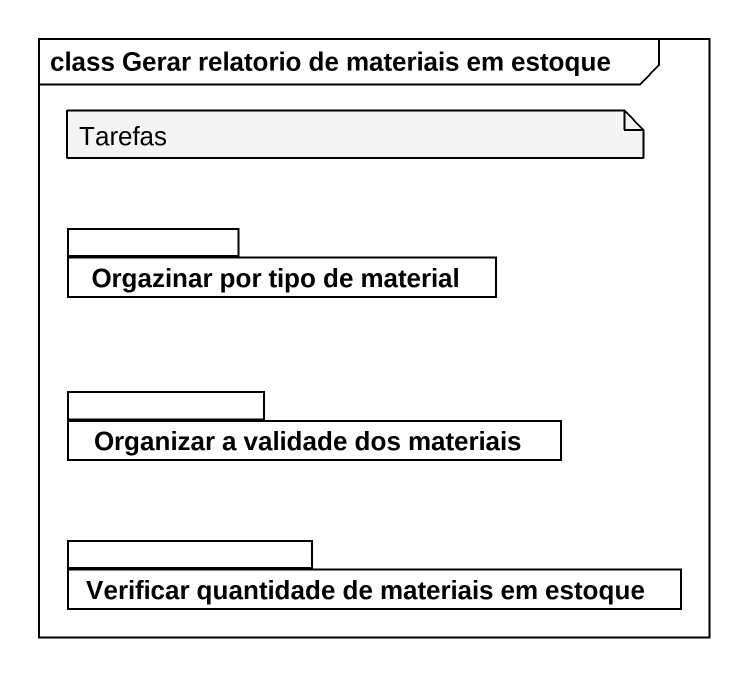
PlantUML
@startuml
mainframe class Gerar relatorio de materiais em estoque
package "Orgazinar por tipo de material" as Orgazinar_por_tipo_de {
}
package "Organizar a validade dos materiais" as Organizar_a_validade_dos {
}
package "Verificar quantidade de materiais em estoque" as Verificar_quantidade_de {
}
note as N1
  Tarefas
end note
@enduml
